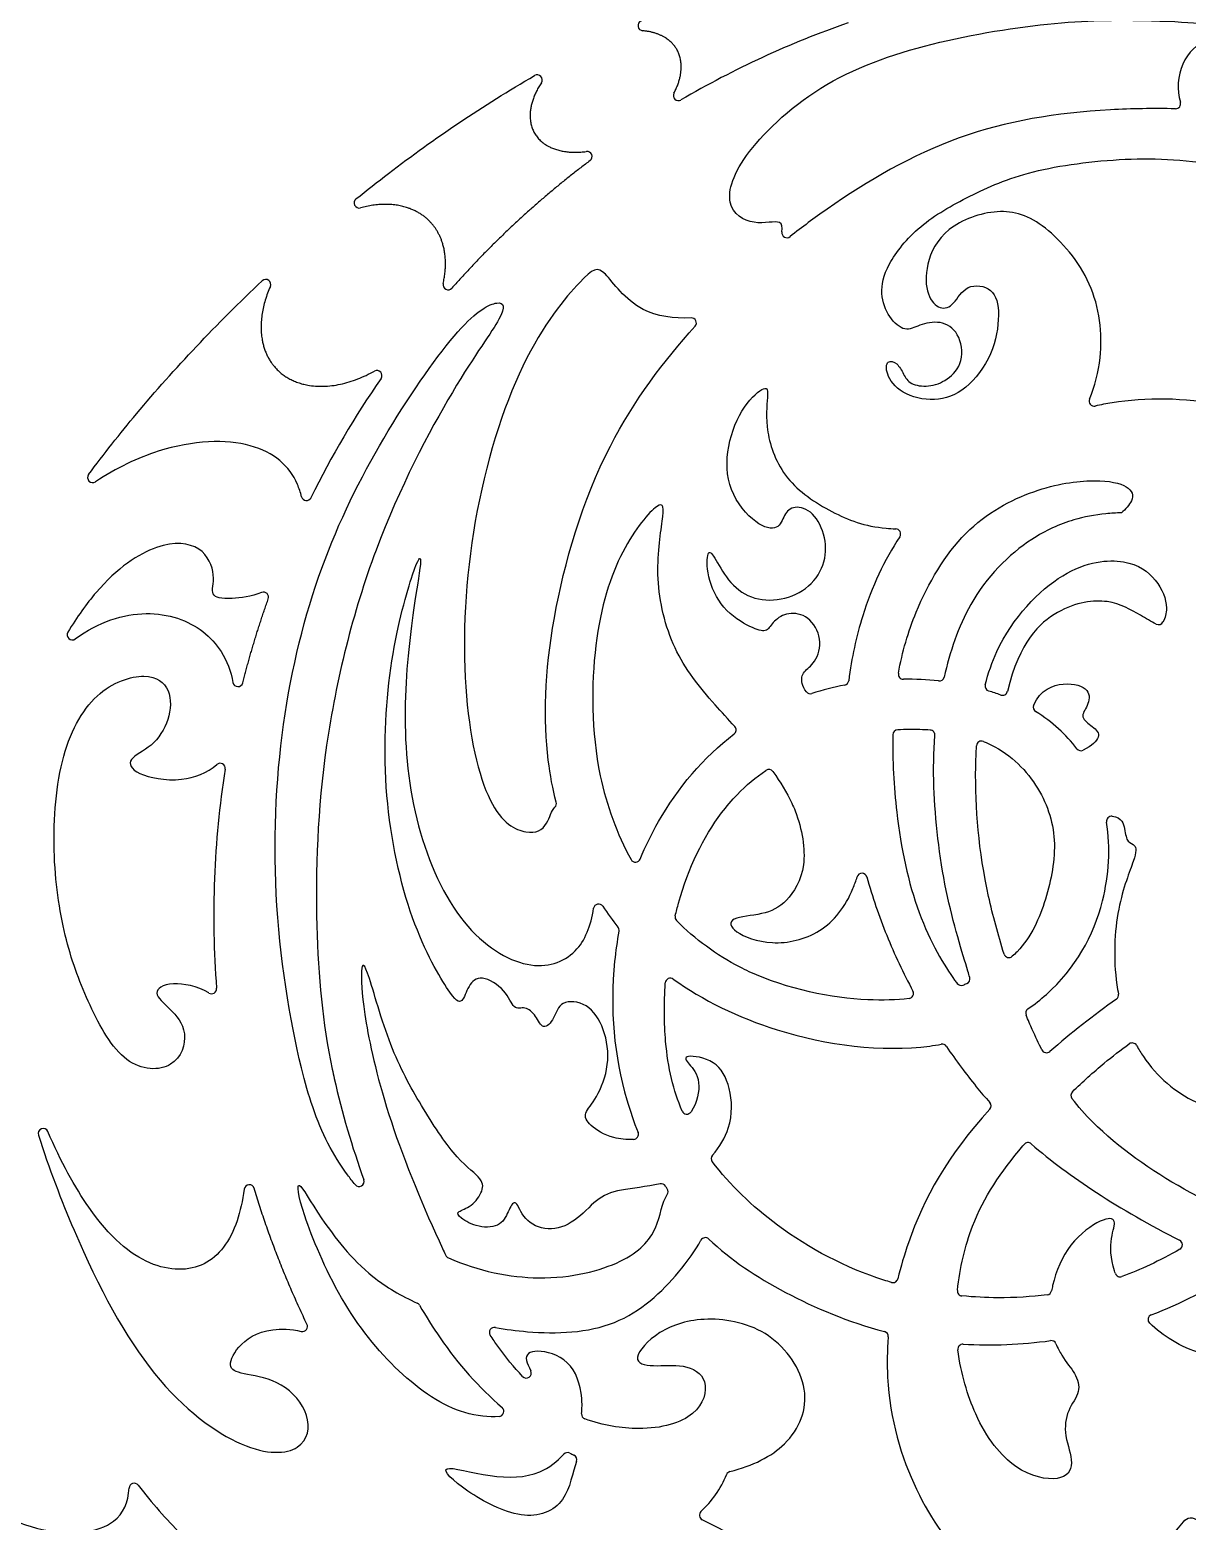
# Model space of a CAD drawing. Header units: millimetres. Extents: x -115 to 95, y -178 to 100.
# Drawn here: x -89.51 to -66.66, y -27.3 to 2.13 of the extents above; entities that cross this region are included whole.
import ezdxf

# ---------------------------------------------------------------- set-up
doc = ezdxf.new("R2010")
doc.units = ezdxf.units.MM
doc.header["$MEASUREMENT"] = 0
doc.layers.add('Layer 03', color=5, linetype='Continuous')

msp = doc.modelspace()

# ---------------------------------------------------------------- linework, layer by layer
at = {"layer": 'Layer 03'}
for centre, radius, start, end in [((-77.404, 2.214), 0.1, 114.3236, 264.7703), ((-67.238, -15.34), 18.642, 109.1645, 120.3507), ((-79.496, 1.142), 0.1, 326.6051, 119.9178), ((-76.708, 0.833), 0.1, 151.9313, 300.3507), ((-66.891, 0.674), 0.1, 268.6428, 19.152), ((-78.512, -0.369), 0.1, 306.9837, 97.2609), ((-83.01, -1.285), 0.1, 128.8937, 285.1661), ((-74.565, -1.872), 0.1, 171.5878, 308.3914), ((-84.854, -2.894), 0.1, 335.9884, 133.2848), ((-81.254, -2.899), 0.1, 167.0881, 318.4065), ((-76.452, -3.653), 0.1, 317.9866, 93.3065), ((-82.659, -4.69), 0.1, 325.3718, 119.2977), ((-67.238, -15.34), 18.642, 145.3718, 153.7742), ((-68.5, -5.195), 0.1, 157.3848, 282.3309), ((-88.271, -6.705), 0.1, 143.3054, 303.4117), ((-84.05, -7.058), 0.1, 194.0285, 333.7742), ((-72.42, -7.816), 0.1, 326.5264, 88.2207), ((-84.898, -9.066), 0.1, 340.4411, 111.6259), ((-67.229, -9.507), 0.1, 243.9477, 331.4309), ((-88.675, -9.809), 0.1, 149.0748, 306.9007), ((-72.265, -10.584), 0.1, 169.8696, 270.2822), ((-85.404, -10.731), 0.1, 190.8268, 345.7634), ((-73.443, -10.701), 0.1, 281.1506, 352.8738), ((-71.559, -10.62), 0.1, 263.7956, 347.0835), ((-70.553, -10.821), 0.1, 165.6757, 253.1942), ((-74.103, -10.871), 0.1, 219.8998, 287.8222), ((-70.31, -10.902), 0.1, 250.0981, 346.3115), ((-69.601, -11.239), 0.1, 157.4554, 238.4346), ((-75.668, -11.685), 0.1, 307.4735, 42.3195), ((-72.373, -11.784), 0.1, 92.7594, 179.0388), ((-71.742, -11.789), 0.1, 355.2861, 86.0838), ((-70.722, -12.004), 0.1, 67.776, 176.7538), ((-68.761, -11.997), 0.1, 216.9804, 296.0039), ((-85.754, -12.443), 0.1, 351.1091, 131.9469), ((-67.238, -15.34), 18.642, 171.1091, 184.4446), ((-74.922, -12.567), 0.1, 36.0366, 124.0798), ((-79.216, -13.139), 0.1, 315.0711, 14.4625), ((-68.154, -13.489), 0.1, 83.5139, 188.5778), ((-77.554, -14.195), 0.1, 208.8151, 337.5037), ((-73.083, -14.615), 0.1, 15.8189, 162.858), ((-78.282, -15.221), 0.1, 33.5985, 171.3485), ((-77.978, -15.637), 0.1, 349.5081, 38.6974), ((-76.672, -15.378), 0.1, 166.668, 224.8442), ((-70.182, -16.079), 0.1, 197.3691, 312.119), ((-76.866, -16.684), 0.1, 54.5157, 176.1636), ((-71.123, -16.627), 0.1, 218.1387, 291.0988), ((-71.051, -16.598), 0.1, 292.1426, 16.1129), ((-85.923, -16.792), 0.1, 238.3191, 4.4446), ((-72.165, -16.886), 0.1, 276.6444, 28.1249), ((-68.118, -16.917), 0.1, 305.53, 10.8981), ((-69.751, -17.274), 0.1, 124.8264, 202.4159), ((-71.5, -17.987), 0.1, 34.2072, 100.2142), ((-67.748, -17.962), 0.1, 28.8541, 125.7062), ((-69.442, -17.956), 0.1, 206.6754, 310.7646), ((-68.858, -18.898), 0.1, 134.2912, 217.8063), ((-70.635, -19.104), 0.1, 317.6006, 41.5248), ((-76.541, -19.167), 0.1, 202.9725, 325.9266), ((-89.248, -19.651), 0.1, 23.2153, 197.7618), ((-77.596, -19.666), 0.1, 272.9313, 21.9252), ((-69.806, -19.929), 0.1, 48.8185, 140.2347), ((-75.96, -20.145), 0.1, 138.5866, 217.4924), ((-83.012, -20.596), 0.1, 219.0071, 19.574), ((-85.178, -20.761), 0.1, 16.8116, 171.8805), ((-77.047, -20.741), 0.1, 32.4102, 102.3805), ((-77.01, -20.799), 0.1, 325.8351, 33.0523), ((-76.176, -21.805), 0.1, 46.5524, 151.4187), ((-66.856, -21.846), 0.1, 299.6043, 63.4694), ((-81.208, -22.013), 0.1, 205.5983, 246.1223), ((-72.473, -22.493), 0.1, 253.5915, 346.2524), ((-67.985, -22.38), 0.1, 199.8163, 290.1662), ((-71.099, -22.756), 0.1, 173.7367, 264.4938), ((-69.439, -22.734), 0.1, 277.3623, 349.2522), ((-81.905, -23.088), 0.1, 29.7958, 65.6246), ((-67.335, -23.322), 0.1, 110.9784, 226.724), ((-84.13, -23.457), 0.1, 257.4883, 25.6653), ((-80.339, -23.575), 0.1, 79.5869, 213.8493), ((-72.663, -23.656), 0.1, 355.4298, 75.171), ((-71.091, -23.907), 0.1, 86.6421, 187.423), ((-69.346, -23.837), 0.1, 22.626, 97.7831), ((-79.711, -24.377), 0.1, 223.3057, 25.3397), ((-80.253, -25.134), 0.1, 274.7536, 49.0559), ((-78.519, -25.19), 0.1, 174.0739, 250.1575), ((-78.895, -26.047), 0.1, 63.7187, 138.2386), ((-78.813, -26.086), 0.1, 339.4696, 64.651), ((-75.667, -26.42), 0.1, 104.063, 159.3072), ((-87.452, -26.653), 0.1, 38.1832, 176.3025), ((-76.191, -27.183), 0.1, 134.34, 242.1149)]:
    msp.add_arc(centre, radius, start, end, dxfattribs=at)
for points, weights, knots in [([(-76.796, 0.88), (-76.526, 1.386), (-76.743, 1.751), (-76.933, 2.07), (-77.413, 2.114)], [0.853581134929, 0.85153768626, 1, 0.867544755809, 0.854890111883], [117.721623, 117.721623, 117.721623, 118.517832, 118.517832, 119.228194, 119.228194, 119.228194]), ([(-79.412, 1.087), (-79.794, 0.508), (-79.543, 0.085), (-79.275, -0.366), (-78.525, -0.27)], [0.856699532643, 0.832088492833, 1, 0.822792567684, 0.860014641078], [120.996907, 120.996907, 120.996907, 121.897422, 121.897422, 122.847792, 122.847792, 122.847792]), ([(-81.352, -2.876), (-81.175, -2.108), (-81.612, -1.654), (-82.103, -1.143), (-82.984, -1.382)], [0.8537388389, 0.84834203033, 1, 0.832565766301, 0.856561178723], [126.763513, 126.763513, 126.763513, 127.57686, 127.57686, 128.474816, 128.474816, 128.474816]), ([(-84.763, -2.934), (-85.22, -3.959), (-84.64, -4.563), (-83.938, -5.293), (-82.708, -4.603)], [0.867680559831, 0.808068491612, 1, 0.776718948757, 0.893865224894], [180.860275, 180.860275, 180.860275, 181.88961, 181.88961, 183.087075, 183.087075, 183.087075])]:
    msp.add_rational_spline(points, weights, degree=2, knots=knots, dxfattribs=at)
for points, knots in [([(-74.664, -1.857), (-74.649, -1.757), (-74.674, -1.594), (-75.211, -1.763), (-75.841, -1.376), (-75.522, -0.36), (-73.884, 1.181), (-71.591, 1.952), (-69.01, 2.337), (-67.828, 2.324), (-67.37, 2.311), (-66.911, 2.298), (-66.257, 2.259), (-65.775, 2.123), (-66.272, 1.988), (-66.814, 1.563), (-66.876, 0.933), (-66.797, 0.707)], [-197.460913, -197.460913, -197.460913, -197.460913, -196.70404, -195.477063, -194.250086, -193.02311, -191.796133, -190.569156, -189.34218, -188.115203, -188.115203, -188.115203, -186.888226, -185.66125, -184.434273, -183.207296, -182.083755, -182.083755, -182.083755, -182.083755]), ([(-83.073, -1.207), (-82.86, -1.036), (-81.746, -0.161), (-80.57, 0.639), (-79.545, 1.229)], [118.694801, 118.694801, 118.694801, 118.694801, 119.087239, 120.729325, 120.729325, 120.729325, 120.729325]), ([(-66.894, 0.574), (-67.332, 0.584), (-68.875, 0.554), (-71.212, 0.174), (-73.252, -1.01), (-74.265, -1.762), (-74.503, -1.95)], [-181.89088, -181.89088, -181.89088, -181.89088, -181.323485, -179.85457, -178.385656, -177.923952, -177.923952, -177.923952, -177.923952]), ([(-68.592, -5.157), (-68.484, -4.898), (-68.293, -4.165), (-68.454, -2.829), (-69.487, -1.634), (-70.374, -1.341), (-71.485, -1.753), (-71.848, -2.514), (-71.812, -3.136), (-71.539, -3.408), (-71.267, -3.317), (-71.042, -2.87), (-70.469, -2.94), (-70.346, -3.449), (-70.479, -4.28), (-71.024, -5.008), (-71.639, -5.227), (-72.337, -5.063), (-72.631, -4.639), (-72.59, -4.372), (-72.384, -4.434), (-72.261, -4.666), (-72.145, -4.871), (-71.769, -4.926), (-71.393, -4.796), (-71.058, -4.434), (-71.154, -3.825), (-71.53, -3.593), (-71.974, -3.688), (-72.22, -3.846), (-72.562, -3.559), (-72.737, -3.087), (-72.625, -2.531), (-71.987, -1.712), (-70.97, -1.142), (-69.838, -0.631), (-67.864, -0.363), (-66.025, -0.462), (-64.183, -0.94), (-63.278, -1.28), (-63.221, -1.302)], [492.701842, 492.701842, 492.701842, 492.701842, 493.580743, 495.049657, 496.518571, 497.987485, 499.456399, 500.925313, 502.394227, 503.863141, 505.332055, 506.800969, 508.269883, 509.738797, 511.207711, 512.676625, 514.145539, 515.614453, 517.083367, 518.552281, 520.021195, 521.490109, 522.959023, 524.427937, 525.896851, 527.365765, 528.834679, 530.303593, 531.772507, 533.241421, 534.710335, 536.179249, 537.648163, 539.117077, 540.585991, 542.054905, 543.523819, 544.992733, 546.461647, 546.559853, 546.559853, 546.559853, 546.559853]), ([(-76.458, -3.553), (-76.792, -3.572), (-77.605, -3.453), (-78.217, -2.5), (-78.482, -2.609), (-79.831, -4.218), (-80.862, -7.543), (-81.026, -11.017), (-80.466, -13.397), (-79.649, -13.794), (-79.304, -13.627), (-79.212, -13.277), (-79.145, -13.209)], [113.132391, 113.132391, 113.132391, 113.132391, 114.031257, 115.258234, 116.485211, 117.712187, 118.939164, 120.166141, 121.393118, 122.620094, 123.847071, 124.695847, 124.695847, 124.695847, 124.695847]), ([(-88.352, -6.645), (-88.051, -6.241), (-87.033, -4.951), (-85.826, -3.671), (-84.923, -2.821)], [177.955549, 177.955549, 177.955549, 177.955549, 178.768666, 180.585741, 180.585741, 180.585741, 180.585741]), ([(-83.927, -19.126), (-84.006, -18.894), (-84.317, -17.808), (-84.783, -14.903), (-84.569, -11.264), (-83.763, -8.233), (-82.481, -5.737), (-80.926, -3.523), (-80.194, -3.157), (-80.066, -3.413), (-81.036, -4.676), (-82.806, -8.02), (-83.798, -12.058), (-83.91, -15.6), (-83.732, -17.461), (-83.542, -18.379)], [-210.433798, -210.433798, -210.433798, -210.433798, -210.057492, -208.830515, -207.603538, -206.376562, -205.149585, -203.922608, -202.695631, -201.468655, -200.241678, -199.014701, -197.787725, -196.560748, -195.411953, -195.411953, -195.411953, -195.411953]), ([(-79.119, -13.114), (-79.187, -12.85), (-79.383, -11.821), (-79.322, -9.627), (-78.305, -6.129), (-76.989, -4.398), (-76.378, -3.72)], [108.195455, 108.195455, 108.195455, 108.195455, 108.7318, 110.200714, 111.669628, 112.896213, 112.896213, 112.896213, 112.896213]), ([(-74.179, -10.935), (-74.221, -10.885), (-74.293, -10.738), (-74.255, -10.524), (-74.001, -10.386), (-73.846, -9.886), (-74.134, -9.418), (-74.547, -9.35), (-74.839, -9.535), (-74.951, -9.759), (-75.18, -9.715), (-75.793, -9.381), (-76.144, -8.727), (-76.149, -8.137), (-76.032, -8.181), (-75.788, -8.683), (-75.364, -9.088), (-74.754, -9.162), (-74.154, -8.937), (-73.802, -8.44), (-73.775, -7.888), (-74.035, -7.359), (-74.437, -7.241), (-74.628, -7.432), (-74.716, -7.751), (-75.153, -7.678), (-75.755, -6.975), (-75.775, -6.08), (-75.427, -5.239), (-74.947, -4.86), (-74.936, -5.036), (-75.011, -5.761), (-74.657, -6.768), (-73.675, -7.421), (-72.984, -7.684), (-72.481, -7.714), (-72.417, -7.716)], [403.45643, 403.45643, 403.45643, 403.45643, 404.473435, 405.942349, 407.411263, 408.880177, 410.349091, 411.818005, 413.286919, 414.755833, 416.224747, 417.693661, 419.162575, 420.631489, 422.100403, 423.569317, 425.038231, 426.507145, 427.976059, 429.444973, 430.913887, 432.382801, 433.851715, 435.320629, 436.789543, 438.258457, 439.727371, 441.196285, 442.665199, 444.134113, 445.603027, 447.071941, 448.540855, 450.009769, 451.478683, 451.684159, 451.684159, 451.684159, 451.684159]), ([(-65.122, -5.504), (-65.403, -5.405), (-66.459, -5.125), (-67.602, -5.125), (-68.369, -5.269), (-68.478, -5.293)], [490.235177, 490.235177, 490.235177, 490.235177, 490.766129, 492.235043, 492.48377, 492.48377, 492.48377, 492.48377]), ([(-84.147, -7.082), (-84.168, -6.998), (-84.324, -6.53), (-84.991, -5.934), (-86.651, -5.971), (-87.803, -6.515), (-88.216, -6.788)], [186.134434, 186.134434, 186.134434, 186.134434, 186.561362, 188.585622, 190.609882, 191.779804, 191.779804, 191.779804, 191.779804]), ([(-72.363, -10.566), (-72.288, -10.144), (-72.004, -9.179), (-71.11, -7.652), (-69.649, -6.884), (-68.824, -6.768), (-68.504, -6.766), (-68.494, -6.766)], [324.315823, 324.315823, 324.315823, 324.315823, 325.322718, 326.791633, 328.260547, 329.729461, 329.778896, 329.778896, 329.778896, 329.778896]), ([(-68.494, -6.766), (-68.197, -6.766), (-67.77, -6.866), (-67.694, -7.124), (-67.878, -7.333), (-67.961, -7.401)], [329.778896, 329.778896, 329.778896, 329.778896, 331.198375, 332.667289, 333.734627, 333.734627, 333.734627, 333.734627]), ([(-75.594, -11.618), (-75.724, -11.475), (-76.179, -10.978), (-76.857, -10.136), (-77.198, -8.663), (-76.994, -7.423), (-76.994, -7.055), (-77.853, -8.036), (-78.434, -9.851), (-78.429, -12.361), (-77.92, -13.737), (-77.641, -14.243)], [-341.747877, -341.747877, -341.747877, -341.747877, -341.150407, -339.681493, -338.212579, -336.743665, -335.274751, -333.805837, -332.336923, -330.868009, -329.865835, -329.865835, -329.865835, -329.865835]), ([(-68.901, -7.541), (-69.186, -7.625), (-69.932, -7.966), (-70.976, -9.019), (-71.349, -10.151), (-71.461, -10.642)], [334.634812, 334.634812, 334.634812, 334.634812, 335.488374, 336.957288, 338.129735, 338.129735, 338.129735, 338.129735]), ([(-67.961, -7.401), (-68.064, -7.403), (-68.387, -7.422), (-68.696, -7.48), (-68.901, -7.541)], [333.7346273, 333.7346273, 333.7346273, 333.7346273, 334.0194599, 334.6348122, 334.6348122, 334.6348122, 334.6348122]), ([(-72.337, -7.872), (-72.642, -8.336), (-73.06, -9.229), (-73.288, -10.263), (-73.344, -10.713)], [451.896556, 451.896556, 451.896556, 451.896556, 452.885201, 453.576125, 453.576125, 453.576125, 453.576125]), ([(-84.935, -8.973), (-85.141, -9.054), (-85.638, -9.117), (-85.981, -9.056), (-85.82, -8.668), (-86.075, -8.025), (-86.945, -7.931), (-87.974, -8.609), (-88.581, -9.457), (-88.761, -9.758)], [-175.816505, -175.816505, -175.816505, -175.816505, -174.307631, -172.283371, -170.259111, -168.234852, -166.210592, -164.186332, -163.275781, -163.275781, -163.275781, -163.275781]), ([(-77.591, -19.766), (-77.733, -19.773), (-78.088, -19.736), (-78.488, -19.483), (-78.598, -19.251), (-78.322, -18.989), (-78.048, -18.294), (-78.149, -17.569), (-78.493, -17.054), (-79.061, -17.012), (-79.145, -17.39), (-79.387, -17.632), (-79.513, -17.317), (-79.734, -17.127), (-79.966, -17.232), (-80.09, -16.822), (-80.624, -16.489), (-80.863, -16.725), (-80.971, -17.105), (-81.168, -17.014), (-82.06, -15.439), (-82.59, -12.811), (-82.425, -10.196), (-81.89, -8.341), (-81.744, -8.18), (-81.919, -9.121), (-82.185, -11.272), (-81.96, -13.628), (-81.009, -15.672), (-79.632, -16.509), (-78.669, -16.165), (-78.433, -15.551), (-78.381, -15.206)], [367.335192, 367.335192, 367.335192, 367.335192, 368.048683, 369.27566, 370.502637, 371.729613, 372.95659, 374.183567, 375.410544, 376.63752, 377.864497, 379.091474, 380.31845, 381.545427, 382.772404, 383.999381, 385.226357, 386.453334, 387.680311, 388.907287, 390.134264, 391.361241, 392.588218, 393.815194, 395.042171, 396.269148, 397.496124, 398.723101, 399.950078, 401.177054, 402.404031, 403.519899, 403.519899, 403.519899, 403.519899]), ([(-70.65, -10.797), (-70.591, -10.566), (-70.273, -9.635), (-69.067, -8.393), (-67.807, -8.28), (-67.238, -8.7), (-67.027, -9.21), (-67.097, -9.475), (-67.141, -9.555)], [66.287638, 66.287638, 66.287638, 66.287638, 66.746433, 68.215347, 69.684261, 71.153175, 72.622089, 73.426872, 73.426872, 73.426872, 73.426872]), ([(-67.272, -9.597), (-67.377, -9.546), (-67.663, -9.376), (-68.173, -9.074), (-69.178, -9.196), (-69.973, -9.941), (-70.213, -10.925)], [73.579559, 73.579559, 73.579559, 73.579559, 74.133087, 75.134864, 76.136641, 77.103187, 77.103187, 77.103187, 77.103187]), ([(-88.615, -9.889), (-88.387, -9.718), (-87.659, -9.344), (-86.519, -9.369), (-85.737, -9.989), (-85.544, -10.529), (-85.502, -10.75)], [-163.000323, -163.000323, -163.000323, -163.000323, -162.300283, -160.879285, -159.458286, -158.573546, -158.573546, -158.573546, -158.573546]), ([(-85.975, -16.877), (-86.206, -16.735), (-86.794, -16.636), (-87.119, -16.874), (-86.752, -17.165), (-86.354, -17.624), (-86.599, -18.42), (-87.655, -18.404), (-88.364, -17.102), (-88.668, -16.301), (-88.79, -15.825), (-88.911, -15.348), (-89.093, -14.241), (-88.97, -12.191), (-88.245, -10.85), (-87.151, -10.51), (-86.704, -10.865), (-86.735, -11.497), (-87.089, -12.037), (-87.613, -12.252), (-87.475, -12.561), (-86.587, -12.747), (-86.009, -12.538), (-85.821, -12.369)], [309.337478, 309.337478, 309.337478, 309.337478, 310.596449, 312.017448, 313.438447, 314.859445, 316.280444, 317.701443, 319.122442, 320.54344, 320.54344, 320.54344, 321.964439, 323.385438, 324.806436, 326.227435, 327.648434, 329.069433, 330.490431, 331.91143, 333.332429, 334.753427, 335.871123, 335.871123, 335.871123, 335.871123]), ([(-69.694, -11.2), (-69.563, -10.884), (-69.043, -10.709), (-68.551, -10.873), (-68.618, -11.227), (-68.795, -11.429), (-68.525, -11.623), (-68.331, -11.793), (-68.54, -12.001), (-68.718, -12.087)], [25.173983, 25.173983, 25.173983, 25.173983, 25.613004, 26.08783, 26.562657, 27.037484, 27.51231, 27.987137, 28.405313, 28.405313, 28.405313, 28.405313]), ([(-77.461, -14.233), (-77.357, -13.981), (-76.902, -13.046), (-76.213, -12.229), (-75.607, -11.765)], [-329.641231, -329.641231, -329.641231, -329.641231, -329.230638, -328.086325, -328.086325, -328.086325, -328.086325]), ([(-71.735, -11.689), (-71.869, -11.68), (-72.083, -11.674), (-72.3, -11.68), (-72.378, -11.684)], [-244.206213, -244.206213, -244.206213, -244.206213, -243.8450013, -243.6417203, -243.6417203, -243.6417203, -243.6417203]), ([(-72.473, -11.782), (-72.482, -12.28), (-72.413, -13.548), (-72.026, -15.384), (-71.423, -16.398), (-71.218, -16.668), (-71.202, -16.689)], [-243.491134, -243.491134, -243.491134, -243.491134, -242.458515, -240.989601, -239.520687, -239.385459, -239.385459, -239.385459, -239.385459]), ([(-70.955, -16.57), (-70.966, -16.532), (-71.07, -16.18), (-71.471, -14.925), (-71.686, -13.048), (-71.669, -12.124), (-71.642, -11.797)], [-239.034382, -239.034382, -239.034382, -239.034382, -238.835527, -237.366613, -235.897699, -235.080991, -235.080991, -235.080991, -235.080991]), ([(-70.277, -16.109), (-70.395, -15.731), (-70.751, -14.417), (-70.862, -13.092), (-70.83, -12.138), (-70.822, -11.998)], [326.850375, 326.850375, 326.850375, 326.850375, 327.460683, 328.929598, 329.183734, 329.183734, 329.183734, 329.183734]), ([(-70.685, -11.911), (-70.662, -11.921), (-70.207, -12.115), (-69.561, -12.742), (-69.184, -13.847), (-69.427, -15.046), (-69.748, -15.801), (-70.082, -16.124), (-70.115, -16.153)], [329.373936, 329.373936, 329.373936, 329.373936, 329.450592, 330.919506, 332.38842, 333.857334, 335.326248, 335.477296, 335.477296, 335.477296, 335.477296]), ([(-75.853, -13.321), (-75.756, -13.192), (-75.481, -12.869), (-75.177, -12.619), (-74.978, -12.484)], [525.3011431, 525.3011431, 525.3011431, 525.3011431, 525.6116545, 526.1413675, 526.1413675, 526.1413675, 526.1413675]), ([(-74.469, -13.128), (-74.445, -13.18), (-74.269, -13.591), (-74.137, -14.425), (-74.57, -15.124), (-75.022, -15.34), (-75.731, -15.379), (-75.672, -15.665), (-74.895, -15.97), (-73.862, -15.753), (-73.363, -15.118), (-73.203, -14.664), (-73.178, -14.585)], [527.169368, 527.169368, 527.169368, 527.169368, 527.381996, 528.85091, 530.319825, 531.788739, 533.257653, 534.726567, 536.195481, 537.664395, 539.133309, 539.431303, 539.431303, 539.431303, 539.431303]), ([(-76.77, -15.355), (-76.749, -15.27), (-76.546, -14.48), (-76.215, -13.801), (-75.853, -13.321)], [524.005071, 524.005071, 524.005071, 524.005071, 524.14274, 525.301143, 525.301143, 525.301143, 525.301143]), ([(-69.808, -17.192), (-69.678, -17.102), (-68.941, -16.519), (-68.246, -15.285), (-68.176, -14.015), (-68.253, -13.504)], [58.569341, 58.569341, 58.569341, 58.569341, 58.859879, 60.328793, 61.400454, 61.400454, 61.400454, 61.400454]), ([(-68.143, -13.389), (-67.946, -13.412), (-67.89, -13.68), (-67.851, -13.917), (-67.674, -13.938), (-67.653, -14.156), (-68.07, -15.114), (-68.128, -16.261), (-68.031, -16.838), (-68.02, -16.898)], [61.583825, 61.583825, 61.583825, 61.583825, 62.336775, 63.230087, 64.1234, 65.016712, 65.910025, 66.803338, 66.908824, 66.908824, 66.908824, 66.908824]), ([(-72.987, -14.587), (-72.877, -14.975), (-72.614, -15.749), (-72.267, -16.485), (-72.077, -16.839)], [540.0445675, 540.0445675, 540.0445675, 540.0445675, 540.5384512, 541.0341359, 541.0341359, 541.0341359, 541.0341359]), ([(-77.88, -15.655), (-77.917, -15.854), (-78.081, -16.999), (-77.956, -18.358), (-77.587, -19.42), (-77.504, -19.629)], [364.997379, 364.997379, 364.997379, 364.997379, 365.305555, 366.774469, 367.144962, 367.144962, 367.144962, 367.144962]), ([(-77.069, -20.643), (-77.341, -20.703), (-77.922, -20.755), (-78.321, -20.925), (-78.737, -21.41), (-79.289, -21.609), (-79.783, -21.358), (-79.913, -20.916), (-80.052, -21.133), (-80.182, -21.488), (-80.658, -21.523), (-81.048, -21.306), (-81.097, -21.185), (-80.789, -21.107), (-80.546, -20.769), (-80.572, -20.535), (-81.127, -20.137), (-81.838, -19.028), (-82.443, -17.911), (-82.908, -16.147), (-82.987, -16.406), (-82.936, -17.284), (-82.49, -19.297), (-81.706, -21.198), (-81.321, -22.01), (-81.299, -22.056)], [371.616104, 371.616104, 371.616104, 371.616104, 372.774968, 374.001945, 375.228922, 376.455899, 377.682875, 378.909852, 380.136829, 381.363805, 382.590782, 383.817759, 385.044736, 386.271712, 387.498689, 388.725666, 389.952642, 391.179619, 392.406596, 393.633572, 394.860549, 396.087526, 397.314503, 398.541479, 398.615741, 398.615741, 398.615741, 398.615741]), ([(-72.154, -16.986), (-72.402, -17.015), (-73.314, -17.048), (-74.622, -16.792), (-75.43, -16.398), (-75.49, -16.367)], [541.228706, 541.228706, 541.228706, 541.228706, 541.8448, 543.313714, 543.43308, 543.43308, 543.43308, 543.43308]), ([(-76.633, -19.206), (-76.804, -18.802), (-76.986, -18.059), (-76.993, -17.082), (-76.966, -16.677)], [847.69864, 847.69864, 847.69864, 847.69864, 848.640121, 849.276898, 849.276898, 849.276898, 849.276898]), ([(-76.808, -16.602), (-76.231, -17.014), (-74.649, -17.801), (-72.597, -18.058), (-71.592, -17.902), (-71.518, -17.888)], [849.489214, 849.489214, 849.489214, 849.489214, 850.652811, 852.121726, 852.24167, 852.24167, 852.24167, 852.24167]), ([(-67.661, -17.914), (-67.619, -17.989), (-67.321, -18.479), (-66.529, -19.143), (-65.207, -19.361), (-64.197, -18.685), (-64.083, -17.769), (-64.291, -17.529), (-64.509, -18.029), (-65.197, -18.185), (-65.709, -17.789), (-65.993, -17.181), (-66.076, -16.922)], [491.311538, 491.311538, 491.311538, 491.311538, 491.46661, 492.359922, 493.253235, 494.146548, 495.03986, 495.933173, 496.826485, 497.719798, 498.61311, 499.142443, 499.142443, 499.142443, 499.142443]), ([(-69.531, -18.001), (-69.595, -17.874), (-69.699, -17.652), (-69.803, -17.411), (-69.843, -17.312)], [67.7777623, 67.7777623, 67.7777623, 67.7777623, 68.0480066, 68.2279831, 68.2279831, 68.2279831, 68.2279831]), ([(-71.417, -17.931), (-71.226, -18.212), (-70.941, -18.593), (-70.65, -18.937), (-70.56, -19.038)], [852.3568742, 852.3568742, 852.3568742, 852.3568742, 852.7954388, 852.9852252, 852.9852252, 852.9852252, 852.9852252]), ([(-68.928, -18.826), (-68.728, -18.631), (-68.364, -18.3), (-67.975, -18.002), (-67.807, -17.881)], [490.2378301, 490.2378301, 490.2378301, 490.2378301, 490.7599364, 491.1424992, 491.1424992, 491.1424992, 491.1424992]), ([(-76.035, -20.078), (-75.895, -19.919), (-75.623, -19.464), (-75.662, -18.716), (-75.957, -18.179), (-76.64, -18.084), (-76.521, -18.263), (-76.244, -18.555), (-76.33, -19.034), (-76.458, -19.223)], [839.421604, 839.421604, 839.421604, 839.421604, 840.280024, 841.507001, 842.733978, 843.960955, 845.187931, 846.414908, 847.484044, 847.484044, 847.484044, 847.484044]), ([(-83.542, -18.379), (-83.529, -18.441), (-83.372, -19.172), (-83.147, -19.919), (-82.918, -20.563)], [-212.6158139, -212.6158139, -212.6158139, -212.6158139, -212.5376322, -211.7020761, -211.7020761, -211.7020761, -211.7020761]), ([(-83.09, -20.659), (-83.142, -20.595), (-83.499, -20.132), (-83.747, -19.652), (-83.927, -19.126)], [-211.421834, -211.421834, -211.421834, -211.421834, -211.2844684, -210.4337979, -210.4337979, -210.4337979, -210.4337979]), ([(-65.753, -21.211), (-66.076, -21.083), (-67.022, -20.625), (-68.217, -19.796), (-68.812, -19.121), (-68.937, -18.959)], [512.180492, 512.180492, 512.180492, 512.180492, 512.932687, 514.401601, 514.835173, 514.835173, 514.835173, 514.835173]), ([(-70.561, -19.171), (-71.394, -20.084), (-71.985, -21.151), (-72.318, -22.279), (-72.376, -22.517)], [853.131701, 853.131701, 853.131701, 853.131701, 854.586067, 854.97458, 854.97458, 854.97458, 854.97458]), ([(-89.343, -19.681), (-89.133, -20.336), (-88.422, -22.197), (-87.101, -24.64), (-85.214, -26.018), (-84.059, -25.954), (-83.932, -25.202), (-84.515, -24.523), (-85.288, -24.396), (-85.627, -24.311), (-85.458, -23.866), (-84.939, -23.488), (-84.36, -23.509), (-84.152, -23.555)], [-214.997677, -214.997677, -214.997677, -214.997677, -213.951169, -211.926909, -209.90265, -207.87839, -205.85413, -203.829871, -201.805611, -199.781351, -197.757091, -195.732832, -194.737944, -194.737944, -194.737944, -194.737944]), ([(-85.277, -20.746), (-85.31, -20.977), (-85.46, -21.641), (-85.987, -22.369), (-87.134, -22.369), (-88.19, -21.489), (-88.901, -20.205), (-89.156, -19.611)], [-221.140869, -221.140869, -221.140869, -221.140869, -220.491055, -219.070057, -217.649058, -216.228059, -215.302318, -215.302318, -215.302318, -215.302318]), ([(-71.199, -22.745), (-71.15, -22.303), (-70.89, -21.198), (-70.339, -20.414), (-69.89, -19.873), (-69.883, -19.865)], [250.554671, 250.554671, 250.554671, 250.554671, 251.517514, 252.986429, 253.010063, 253.010063, 253.010063, 253.010063]), ([(-69.74, -19.854), (-69.358, -20.188), (-68.51, -20.817), (-67.395, -21.465), (-66.811, -21.756)], [253.169614, 253.169614, 253.169614, 253.169614, 253.896025, 254.634746, 254.634746, 254.634746, 254.634746]), ([(-72.502, -22.589), (-72.551, -22.574), (-73.356, -22.328), (-74.702, -21.621), (-75.691, -20.66), (-76.04, -20.205)], [836.546299, 836.546299, 836.546299, 836.546299, 836.641857, 838.110771, 839.283887, 839.283887, 839.283887, 839.283887]), ([(-94.018, -20.785), (-93.937, -21.144), (-93.84, -21.512), (-93.72, -21.901), (-93.471, -22.704), (-92.782, -24.498), (-91.059, -26.713), (-89.238, -27.648), (-87.797, -27.488), (-87.57, -26.927), (-87.552, -26.646)], [8373.538865, 8373.538865, 8373.538865, 8373.538865, 8374.231539, 8374.231539, 8374.231539, 8375.662226, 8377.092912, 8378.523599, 8379.954285, 8380.900991, 8380.900991, 8380.900991, 8380.900991]), ([(-80.245, -25.234), (-80.449, -25.251), (-81.108, -25.193), (-82.254, -24.432), (-83.421, -22.964), (-84.2, -21.067), (-84.269, -20.436), (-83.844, -21.246), (-82.947, -22.412), (-82.176, -22.855), (-81.864, -22.997)], [-153.472875, -153.472875, -153.472875, -153.472875, -152.790776, -151.563799, -150.336823, -149.109846, -147.882869, -146.655893, -145.428916, -144.656053, -144.656053, -144.656053, -144.656053]), ([(-81.249, -22.104), (-80.658, -22.366), (-79.293, -22.636), (-77.675, -22.206), (-77.086, -21.563), (-77.031, -21.007), (-76.927, -20.855)], [398.686468, 398.686468, 398.686468, 398.686468, 399.735008, 400.961985, 402.188962, 403.326475, 403.326475, 403.326475, 403.326475]), ([(-68.079, -22.414), (-68.086, -22.396), (-68.181, -22.116), (-68.181, -21.669), (-68.035, -21.336), (-68.305, -21.29), (-69.016, -21.792), (-69.267, -22.405), (-69.334, -22.718), (-69.34, -22.752)], [255.954317, 255.954317, 255.954317, 255.954317, 256.055094, 257.524008, 258.992922, 260.461836, 261.93075, 263.399664, 263.582605, 263.582605, 263.582605, 263.582605]), ([(-80.321, -23.477), (-80.115, -23.514), (-79.349, -23.618), (-77.87, -23.563), (-76.797, -22.559), (-76.372, -21.954), (-76.264, -21.757)], [197.973109, 197.973109, 197.973109, 197.973109, 198.437886, 199.664863, 200.89184, 201.570574, 201.570574, 201.570574, 201.570574]), ([(-76.107, -21.732), (-75.673, -22.144), (-74.678, -22.81), (-73.355, -23.369), (-72.638, -23.559)], [165.257922, 165.257922, 165.257922, 165.257922, 166.353742, 167.43988, 167.43988, 167.43988, 167.43988]), ([(-67.371, -23.229), (-66.791, -23.006), (-66.204, -22.71), (-65.636, -22.346), (-65.611, -22.331)], [505.9326254, 505.9326254, 505.9326254, 505.9326254, 506.7824742, 506.8201428, 506.8201428, 506.8201428, 506.8201428]), ([(-69.426, -22.833), (-69.736, -22.873), (-70.277, -22.907), (-70.868, -22.878), (-71.109, -22.855)], [263.708076, 263.708076, 263.708076, 263.708076, 264.41699, 264.891251, 264.891251, 264.891251, 264.891251]), ([(-57.92, -22.697), (-58.084, -22.951), (-58.825, -24.053), (-60.171, -25.847), (-62.65, -27.692), (-64.89, -28.628), (-66.897, -28.629), (-67.984, -28.414), (-69.015, -27.548), (-68.661, -27.577), (-68.001, -27.832), (-67.238, -27.778), (-66.837, -27.494), (-66.638, -27.111), (-66.241, -27.466), (-65.12, -27.58), (-63.445, -26.742), (-62.495, -25.238), (-61.047, -23.947), (-59.699, -23.848), (-59.245, -24.06), (-59.203, -23.72), (-60.21, -23.195), (-61.211, -23.206), (-61.941, -23.702), (-62.569, -24.312), (-63.041, -24.6), (-63.43, -24.576), (-63.388, -24.408), (-63.035, -24.079), (-62.497, -23.924), (-62.102, -23.714), (-62.198, -23.469), (-63.053, -23.623), (-64.424, -24.179), (-66.396, -24.143), (-67.145, -23.638), (-67.403, -23.395)], [511.608082, 511.608082, 511.608082, 511.608082, 512.034962, 513.503876, 514.97279, 516.441704, 517.910618, 519.379532, 520.848446, 522.31736, 523.786274, 525.255188, 526.724102, 528.193016, 529.66193, 531.130844, 532.599758, 534.068672, 535.537586, 537.0065, 538.475414, 539.944328, 541.413242, 542.882156, 544.35107, 545.819984, 547.288898, 548.757812, 550.226726, 551.69564, 553.164554, 554.633468, 556.102382, 557.571296, 559.04021, 560.509124, 561.701161, 561.701161, 561.701161, 561.701161]), ([(-81.818, -23.038), (-81.689, -23.264), (-81.214, -24.021), (-80.644, -24.663), (-80.188, -25.059)], [-144.59352, -144.59352, -144.59352, -144.59352, -144.201005, -143.210259, -143.210259, -143.210259, -143.210259]), ([(-75.691, -26.323), (-75.235, -26.209), (-74.437, -25.805), (-74.009, -24.709), (-74.841, -23.485), (-76.193, -23.22), (-77.138, -23.526), (-77.678, -24.153), (-77.229, -24.264), (-76.59, -24.181), (-76.074, -24.473), (-76.272, -25.252), (-77.297, -25.553), (-78.194, -25.413), (-78.553, -25.284)], [177.759337, 177.759337, 177.759337, 177.759337, 178.796128, 180.023104, 181.250081, 182.477058, 183.704035, 184.931011, 186.157988, 187.384965, 188.611941, 189.838918, 191.065895, 191.929057, 191.929057, 191.929057, 191.929057]), ([(-79.784, -24.445), (-79.954, -24.265), (-80.168, -23.999), (-80.372, -23.704), (-80.422, -23.631)], [197.0715362, 197.0715362, 197.0715362, 197.0715362, 197.5758964, 197.7387769, 197.7387769, 197.7387769, 197.7387769]), ([(-72.564, -23.664), (-72.585, -23.935), (-72.605, -25.067), (-72.073, -26.796), (-70.981, -28.284), (-69.657, -29.259), (-69.995, -29.305), (-72.599, -28.755), (-74.892, -27.984), (-76.238, -27.272)], [167.579055, 167.579055, 167.579055, 167.579055, 168.031437, 169.500351, 170.969265, 172.438179, 173.907093, 175.376007, 176.581858, 176.581858, 176.581858, 176.581858]), ([(-69.254, -23.798), (-69.218, -23.883), (-69.087, -24.134), (-68.861, -24.372), (-68.745, -24.751), (-69.039, -25.091), (-69.109, -25.609), (-68.864, -26.187), (-69.114, -26.546), (-70.062, -26.367), (-70.829, -25.4), (-71.129, -24.391), (-71.191, -23.92)], [144.959783, 144.959783, 144.959783, 144.959783, 145.605597, 147.074511, 148.543425, 150.012339, 151.481253, 152.950167, 154.419081, 155.887995, 157.356909, 158.458748, 158.458748, 158.458748, 158.458748]), ([(-78.618, -25.179), (-78.608, -25.077), (-78.606, -24.692), (-78.822, -24.076), (-79.564, -23.883), (-79.769, -24.043), (-79.658, -24.255), (-79.621, -24.334)], [192.061848, 192.061848, 192.061848, 192.061848, 192.506775, 193.733752, 194.960729, 196.187705, 196.788733, 196.788733, 196.788733, 196.788733]), ([(-78.719, -26.121), (-78.799, -26.334), (-78.884, -26.999), (-79.765, -27.342), (-80.959, -26.697), (-81.574, -26.111), (-80.396, -26.464), (-79.517, -26.44), (-79.099, -26.126), (-78.969, -25.98)], [-205.767142, -205.767142, -205.767142, -205.767142, -204.639473, -203.412497, -202.18552, -200.958543, -199.731566, -198.50459, -197.727665, -197.727665, -197.727665, -197.727665]), ([(-55.975, -25.952), (-56.702, -26.803), (-58.328, -28.251), (-61.897, -29.96), (-64.42, -30.343), (-66.165, -30.381), (-66.945, -30.367)], [-225.249993, -225.249993, -225.249993, -225.249993, -224.010227, -222.541313, -221.072399, -220.070264, -220.070264, -220.070264, -220.070264]), ([(-76.261, -27.112), (-76.155, -27.008), (-75.948, -26.775), (-75.81, -26.515), (-75.76, -26.384)], [176.7699604, 176.7699604, 176.7699604, 176.7699604, 177.1900196, 177.6629181, 177.6629181, 177.6629181, 177.6629181]), ([(-67.013, -30.541), (-66.962, -30.587), (-66.772, -30.74), (-66.31, -30.849), (-65.862, -30.849), (-65.914, -31.348), (-66.086, -31.813), (-66.517, -32.003), (-66.379, -32.192), (-65.813, -32.313), (-65.4, -31.985), (-65.297, -32.158), (-65.362, -32.485), (-65.524, -32.812), (-65.093, -32.864), (-62.992, -32.588), (-59.868, -31.461), (-56.115, -27.863), (-55.399, -26.83), (-55.146, -26.404)], [-219.827275, -219.827275, -219.827275, -219.827275, -219.379912, -218.152935, -216.925959, -215.698982, -214.472005, -213.245029, -212.018052, -210.791075, -209.564098, -208.337122, -207.110145, -205.883168, -204.656192, -203.429215, -202.202238, -200.975261, -200.051088, -200.051088, -200.051088, -200.051088]), ([(-87.373, -26.591), (-87.099, -26.939), (-86.22, -27.95), (-84.581, -29.17), (-82.745, -29.795), (-81.636, -29.665), (-81.181, -28.946), (-81.104, -28.278), (-81.102, -28.059)], [8381.142054, 8381.142054, 8381.142054, 8381.142054, 8382.095546, 8384.119806, 8386.144066, 8388.168326, 8390.192586, 8391.059999, 8391.059999, 8391.059999, 8391.059999])]:
    msp.add_open_spline(points, degree=3, knots=knots, dxfattribs=at)
for points, weights in [([(-78.452, -0.449), (-79.942, -1.571), (-81.179, -2.965)], [0.857089340598, 0.851607383253, 0.854624374222]), ([(-85.307, -10.756), (-85.094, -9.916), (-84.804, -9.099)], [0.921057471355, 0.909173608288, 0.899381858761]), ([(-84.04, -23.414), (-84.665, -22.113), (-85.083, -20.732)], [0.876652725458, 0.887961554219, 0.904806889062])]:
    msp.add_rational_spline(points, weights, degree=2, dxfattribs=at)
for points in [[(-73.424, -10.799), (-73.643, -10.842), (-73.86, -10.898), (-74.072, -10.966)], [(-71.57, -10.719), (-71.797, -10.695), (-72.03, -10.683), (-72.264, -10.684)], [(-70.344, -10.996), (-70.422, -10.968), (-70.501, -10.941), (-70.582, -10.917)], [(-68.841, -12.058), (-69.053, -11.776), (-69.322, -11.528), (-69.654, -11.324)], [(-74.841, -12.508), (-74.693, -12.712), (-74.567, -12.917), (-74.469, -13.128)], [(-78.198, -15.166), (-78.106, -15.305), (-78.007, -15.441), (-77.9, -15.575)], [(-75.49, -16.367), (-75.957, -16.127), (-76.377, -15.817), (-76.743, -15.448)], [(-71.087, -16.72), (-71.062, -16.711), (-71.038, -16.701), (-71.013, -16.691)], [(-68.06, -16.998), (-68.509, -17.319), (-68.958, -17.671), (-69.377, -18.032)], [(-76.926, -20.744), (-76.938, -20.725), (-76.951, -20.706), (-76.963, -20.687)], [(-66.806, -21.933), (-67.217, -22.166), (-67.584, -22.339), (-67.951, -22.474)], [(-71.086, -23.807), (-70.518, -23.84), (-69.935, -23.816), (-69.36, -23.738)], [(-78.85, -25.957), (-78.824, -25.97), (-78.797, -25.983), (-78.77, -25.996)]]:
    msp.add_open_spline(points, degree=3, dxfattribs=at)

doc.saveas('drawing.dxf')
